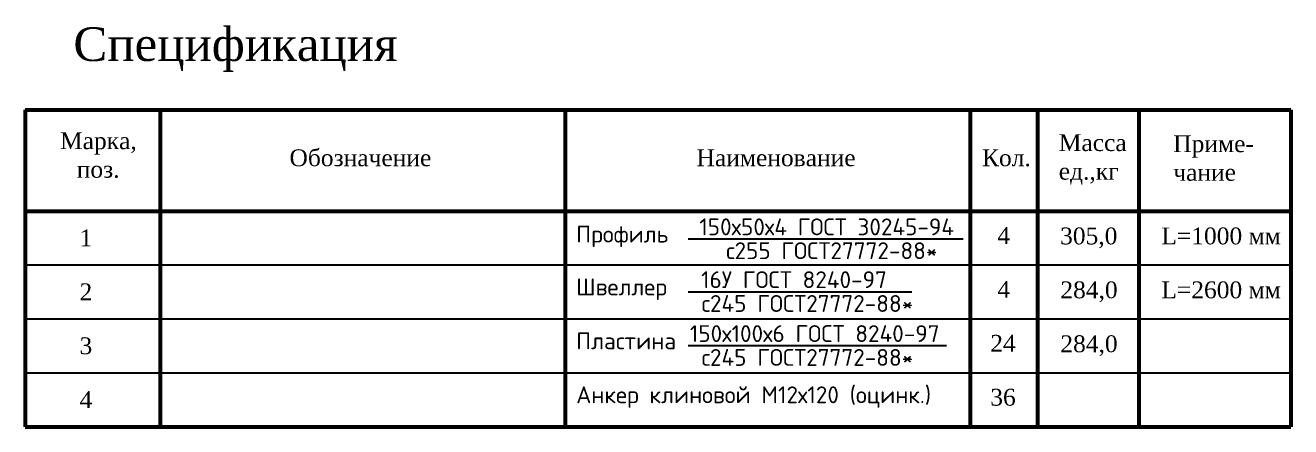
# Model space of a CAD drawing. Extents: x -965262 to 1142518, y -357520 to 71675.
# Drawn here: x -793527 to -774776, y -285298 to -279341 of the extents above; entities that cross this region are included whole.
import ezdxf
from ezdxf.enums import TextEntityAlignment as Align

# ---------------------------------------------------------------- set-up
doc = ezdxf.new("R2010")
doc.units = 0
doc.header["$LTSCALE"] = 10
doc.layers.get('0').update_dxf_attribs({"linetype": 'CONTINUOUS', "lineweight": 30})
doc.styles.add('2.5', font='times.ttf', dxfattribs={"height": 2.5})
doc.styles.add('GOST 2.304', font='isocpeur.ttf', dxfattribs={"width": 0.75, "height": 250})
doc.styles.add('текст', font='times.ttf', dxfattribs={"height": 2.5})

msp = doc.modelspace()

# ---------------------------------------------------------------- linework, layer by layer
at = {"lineweight": 60}
for p, q in [((-793527.1, -280597.5), (-774776.3, -280597.5)), ((-793527.1, -280597.5), (-793527.1, -285297.5)), ((-791527.1, -280597.5), (-791527.1, -285297.5)), ((-785527.1, -280597.5), (-785527.1, -285297.5)), ((-779527.1, -280597.5), (-779527.1, -285297.5)), ((-778527.1, -280597.5), (-778527.1, -285297.5)), ((-777027.1, -280597.5), (-777027.1, -285297.5)), ((-774776.3, -280597.5), (-774776.3, -285297.5)), ((-793527.1, -282097.5), (-774776.3, -282097.5)), ((-793527.1, -285297.5), (-774776.3, -285297.5))]:
    msp.add_line(p, q, dxfattribs=at)
at = {"ltscale": 10}
for p, q in [((-783704.2, -282511.1), (-779631.9, -282511.1)), ((-783707, -283294.7), (-780388.2, -283294.7)), ((-783707, -284094.7), (-779876, -284094.7))]:
    msp.add_line(p, q, dxfattribs=at)
for p, q in [((-793527.1, -282897.5), (-774776.3, -282897.5)), ((-793527.1, -283697.5), (-774776.3, -283697.5)), ((-793527.1, -284497.5), (-774776.3, -284497.5)), ((-793527.1, -285297.5), (-774776.3, -285297.5))]:
    msp.add_line(p, q)

# ---------------------------------------------------------------- texts
for s, height, style, p in [('Спецификация ', 500, 'текст', (-792815.1, -279871)), ('Марка,', 250, '2.5', (-793013, -281179)), ('Масса', 250, '2.5', (-778213.1, -281207.3)), ('Приме-', 250, '2.5', (-776516.4, -281223.4)), ('Обозначение', 250, '2.5', (-789612.6, -281431.9)), ('Наименование', 250, '2.5', (-783580.8, -281431.9)), ('Кол.', 250, '2.5', (-779350.5, -281431.9)), (' поз.', 250, '2.5', (-792859.2, -281603.5)), ('ед.,кг', 250, '2.5', (-778213.1, -281631.8)), ('чание', 250, '2.5', (-776516.4, -281647.9)), ('1', 250, '2.5', (-792723.7, -282621.1)), ('Профиль', 250, 'GOST 2.304', (-785364.1, -282565.2)), ('4', 250, '2.5', (-779123.3, -282584.8)), ('305,0', 250, '2.5', (-778193.3, -282591.8)), ('L=1000 мм', 250, '2.5', (-776693.3, -282591.8)), ('Швеллер', 250, 'GOST 2.304', (-785364.1, -283348.8)), ('4', 250, '2.5', (-779123.3, -283384.8)), ('284,0', 250, '2.5', (-778189.8, -283391.8)), ('L=2600 мм', 250, '2.5', (-776693.3, -283391.8)), ('2', 250, '2.5', (-792723.7, -283421.1)), ('3', 250, '2.5', (-792723.7, -284221.1)), ('Пластина', 250, 'GOST 2.304', (-785364.1, -284148.8)), ('24', 250, '2.5', (-779228.3, -284184.8)), ('284,0', 250, '2.5', (-778189.8, -284191.8)), ('4', 250, '2.5', (-792723.7, -285021.1)), ('Анкер клиновой М12х120 (оцинк.)', 250, 'GOST 2.304', (-785364.1, -284948.8)), ('36', 250, '2.5', (-779228.3, -284984.8))]:
    msp.add_text(s, height=height, dxfattribs=dict(style=style)).set_placement(p)
at = {"linetype": 'Continuous', "lineweight": 25, "style": 'GOST 2.304'}
for s, p in [('150х50х4 ГОСТ 30245-94', (-781652.2, -282332.1)), ('с255 ГОСТ27772-88*', (-781576.9, -282685.7)), (' 16У ГОСТ 8240-97', (-782216.5, -283115.7)), ('с245 ГОСТ27772-88*', (-781938.4, -283469.4)), (' 150х100х6 ГОСТ 8240-97', (-781909.5, -283915.7)), ('с245 ГОСТ27772-88*', (-781938.4, -284269.4))]:
    msp.add_text(s, height=250, dxfattribs=at).set_placement(p, align=Align.MIDDLE_CENTER)

doc.saveas('drawing.dxf')
